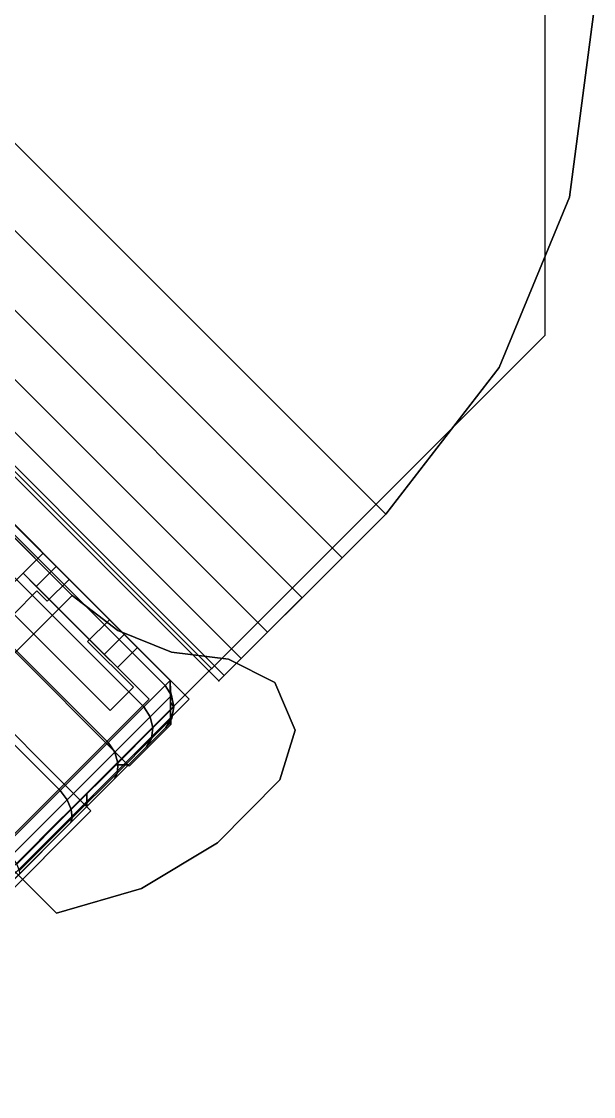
# Model space of a CAD drawing. Extents: x -170 to 1783, y -20 to 1205.
# Drawn here: x 208.387 to 209.6, y 561.515 to 563.796 of the extents above; entities that cross this region are included whole.
import ezdxf

# ---------------------------------------------------------------- set-up
doc = ezdxf.new("R2010")
doc.units = 0
doc.header["$LTSCALE"] = 96
doc.header["$MEASUREMENT"] = 0
for name, color, linetype in [('A-FURN-3-PANEL-RACE', 7, 'Continuous'), ('A-FURN-3-PANEL-TOPCAP', 7, 'Continuous'), ('A-FURN-3-PANEL-TRIM', 7, 'Continuous'), ('A-FURN-P-PNLS', 7, 'Continuous'), ('MAIN_PANEL', 7, 'Continuous'), ('MAIN_PANEL_COMP', 7, 'Continuous'), ('SM', 7, 'Continuous')]:
    doc.layers.add(name, color=color, linetype=linetype)

# ---------------------------------------------------------------- blocks, each defined once
blk = doc.blocks.new('EC-EFP-456')
at = {"layer": 'A-FURN-3-PANEL-RACE', "color": 40, "linetype": 'Continuous'}
for points, invisible_edges in [([(0.08, 2.0125, 3.515), (0.08, 2.0125, 0.3963), (47.92, 2.0125, 0.3963), (47.92, 2.0125, 3.515)], 8), ([(0.08, 1.8575, 3.1951), (0.08, 1.8575, 1.4986), (0.08, 2.0125, 0.3963), (0.08, 2.0125, 3.515)], 10), ([(0.5, 1.5745, 0.3963), (47.5, 1.5745, 0.3963), (0.08, 2.0125, 0.3963), (0.08, 1.5745, 0.3963)], 3), ([(47.5, 1.5745, 0.3963), (47.92, 1.5745, 0.3963), (47.92, 2.0125, 0.3963), (0.08, 2.0125, 0.3963)], 8), ([(0.08, 1.8181, 1.4986), (0.08, 1.5745, 0.3963), (0.08, 2.0125, 0.3963), (0.08, 1.8575, 1.4986)], 5), ([(0.08, 1.5745, 3.245), (0.08, 1.8575, 3.1951), (0.08, 2.0125, 3.515), (0.08, 1.5745, 3.515)], 2), ([(0.14, 1.5745, 3.515), (0.08, 1.5745, 3.515), (0.08, 2.0125, 3.515), (0.14, 1.9525, 3.515)], 4), ([(0.14, 1.9525, 3.515), (0.08, 2.0125, 3.515), (0.6, 2.0125, 3.515), (0.6, 1.9525, 3.515)], 1), ([(47.86, 1.9525, 0.4563), (0.14, 1.9525, 0.4563), (0.14, 1.9525, 3.515), (47.86, 1.9525, 3.515)], 4), ([(0.14, 1.9525, 0.4563), (0.14, 1.8575, 1.4986), (0.14, 1.8575, 3.1951), (0.14, 1.9525, 3.515)], 5), ([(0.5, 1.5745, 0.4563), (0.14, 1.5745, 0.4563), (0.14, 1.9525, 0.4563), (47.5, 1.5745, 0.4563)], 12), ([(47.5, 1.5745, 0.4563), (0.14, 1.9525, 0.4563), (47.86, 1.9525, 0.4563), (47.86, 1.5745, 0.4563)], 1), ([(0.14, 1.5745, 0.4563), (0.14, 1.8181, 1.4986), (0.14, 1.8575, 1.4986), (0.14, 1.9525, 0.4563)], 5), ([(0.14, 1.8575, 3.1951), (0.14, 1.5745, 3.245), (0.14, 1.5745, 3.515), (0.14, 1.9525, 3.515)], 8), ([(0.08, 1.614, 1.7894), (0.08, 1.5745, 1.7894), (0.08, 1.5745, 0.3963), (0.08, 1.8181, 1.4986)], 4), ([(0.14, 1.5745, 1.7894), (0.14, 1.614, 1.7894), (0.14, 1.8181, 1.4986), (0.14, 1.5745, 0.4563)], 4), ([(0.08, 1.5745, 0.3963), (0.08, 1.5745, 1.7894), (0.14, 1.5745, 1.7894), (0.14, 1.5745, 0.4563)], 8), ([(0.5, 1.5745, 0.3963), (0.08, 1.5745, 0.3963), (0.14, 1.5745, 0.4563), (0.5, 1.5745, 0.4563)], 2)]:
    blk.add_3dface(points, dxfattribs=dict(at, invisible_edges=invisible_edges))
for points in [[(0.14, 1.8575, 1.4986), (0.08, 1.8575, 1.4986), (0.08, 1.8575, 3.1951), (0.14, 1.8575, 3.1951)], [(0.08, 1.8181, 1.4986), (0.08, 1.8575, 1.4986), (0.14, 1.8575, 1.4986), (0.14, 1.8181, 1.4986)], [(0.14, 1.8575, 3.1951), (0.08, 1.8575, 3.1951), (0.08, 1.5745, 3.245), (0.14, 1.5745, 3.245)], [(0.08, 1.614, 1.7894), (0.08, 1.8181, 1.4986), (0.14, 1.8181, 1.4986), (0.14, 1.614, 1.7894)], [(0.08, 1.5745, 1.7894), (0.08, 1.614, 1.7894), (0.14, 1.614, 1.7894), (0.14, 1.5745, 1.7894)], [(0.14, 1.5745, 3.245), (0.08, 1.5745, 3.245), (0.08, 1.5745, 3.515), (0.14, 1.5745, 3.515)]]:
    blk.add_3dface(points, dxfattribs=at)
at = {"layer": 'A-FURN-3-PANEL-TOPCAP', "color": 60, "linetype": 'Continuous'}
for points in [[(0.1143, 2.0013, 55.8104), (0.1129, 1.9894, 55.635), (0.1285, 2.0047, 55.635), (0.1344, 2.0151, 55.8048)], [(0.1774, 2.0013, 55.977), (0.1143, 2.0013, 55.8104), (0.1344, 2.0151, 55.8048), (0.1955, 2.0151, 55.9663)], [(0.1344, 2.0151, 55.8048), (0.1285, 2.0047, 55.635), (0.144, 2.02, 55.635), (0.1575, 2.02, 55.8011)], [(0.1955, 2.0151, 55.9663), (0.1344, 2.0151, 55.8048), (0.1575, 2.02, 55.8011), (0.2149, 2.02, 55.9575)], [(0.2828, 2.0013, 56.1222), (0.1774, 2.0013, 55.977), (0.1955, 2.0151, 55.9663), (0.2978, 2.0151, 56.1072)], [(0.2978, 2.0151, 56.1072), (0.1955, 2.0151, 55.9663), (0.2149, 2.02, 55.9575), (0.3121, 2.02, 56.0929)], [(0.4225, 2.0013, 56.2349), (0.2828, 2.0013, 56.1222), (0.2978, 2.0151, 56.1072), (0.4331, 2.0151, 56.2168)], [(0.4331, 2.0151, 56.2168), (0.2978, 2.0151, 56.1072), (0.3121, 2.02, 56.0929), (0.4419, 2.02, 56.1974)], [(0.5856, 2.0013, 56.3065), (0.4225, 2.0013, 56.2349), (0.4331, 2.0151, 56.2168), (0.5913, 2.0151, 56.2864)], [(0.5913, 2.0151, 56.2864), (0.4331, 2.0151, 56.2168), (0.4419, 2.02, 56.1974), (0.5949, 2.02, 56.2633)], [(0.1006, 1.9805, 55.8155), (0.0965, 1.9727, 55.635), (0.1129, 1.9894, 55.635), (0.1143, 2.0013, 55.8104)], [(0.1644, 1.9805, 55.9859), (0.1006, 1.9805, 55.8155), (0.1143, 2.0013, 55.8104), (0.1774, 2.0013, 55.977)], [(0.2713, 1.9805, 56.1337), (0.1644, 1.9805, 55.9859), (0.1774, 2.0013, 55.977), (0.2828, 2.0013, 56.1222)], [(0.4136, 1.9805, 56.248), (0.2713, 1.9805, 56.1337), (0.2828, 2.0013, 56.1222), (0.4225, 2.0013, 56.2349)], [(0.5806, 1.9805, 56.3203), (0.4136, 1.9805, 56.248), (0.4225, 2.0013, 56.2349), (0.5856, 2.0013, 56.3065)], [(0.0957, 1.956, 55.8177), (0.08, 1.956, 55.635), (0.0965, 1.9727, 55.635), (0.1006, 1.9805, 55.8155)], [(0.1595, 1.956, 55.9895), (0.0957, 1.956, 55.8177), (0.1006, 1.9805, 55.8155), (0.1644, 1.9805, 55.9859)], [(0.2668, 1.956, 56.1382), (0.1595, 1.956, 55.9895), (0.1644, 1.9805, 55.9859), (0.2713, 1.9805, 56.1337)], [(0.4099, 1.956, 56.2528), (0.2668, 1.956, 56.1382), (0.2713, 1.9805, 56.1337), (0.4136, 1.9805, 56.248)], [(0.5783, 1.956, 56.3252), (0.4099, 1.956, 56.2528), (0.4136, 1.9805, 56.248), (0.5806, 1.9805, 56.3203)], [(0.0957, 0.044, 55.8177), (0.08, 0.044, 55.635), (0.08, 1.956, 55.635), (0.0957, 1.956, 55.8177)], [(0.1595, 0.044, 55.9895), (0.0957, 0.044, 55.8177), (0.0957, 1.956, 55.8177), (0.1595, 1.956, 55.9895)], [(0.2668, 0.044, 56.1382), (0.1595, 0.044, 55.9895), (0.1595, 1.956, 55.9895), (0.2668, 1.956, 56.1382)], [(0.4099, 0.044, 56.2528), (0.2668, 0.044, 56.1382), (0.2668, 1.956, 56.1382), (0.4099, 1.956, 56.2528)], [(0.5783, 0.044, 56.3252), (0.4099, 0.044, 56.2528), (0.4099, 1.956, 56.2528), (0.5783, 1.956, 56.3252)]]:
    blk.add_3dface(points, dxfattribs=at)
for points, invisible_edges in [([(0.1285, -0.0047, 55.635), (0.144, -0.02, 55.635), (0.144, 2.02, 55.635), (0.1285, 2.0047, 55.635)], 10), ([(0.144, 2.02, 55.635), (0.269, 2.02, 55.635), (0.2783, 2.02, 55.7687), (0.1575, 2.02, 55.8011)], 4), ([(0.144, -0.02, 55.635), (0.269, -0.02, 55.635), (0.269, 2.02, 55.635), (0.144, 2.02, 55.635)], 10), ([(0.1575, 2.02, 55.8011), (0.2783, 2.02, 55.7687), (0.3232, 2.02, 55.8949), (0.2149, 2.02, 55.9575)], 5), ([(0.2149, 2.02, 55.9575), (0.3232, 2.02, 55.8949), (0.4005, 2.02, 56.0044), (0.3121, 2.02, 56.0929)], 5), ([(0.269, 2.02, 55.635), (0.289, 2, 55.635), (0.2976, 2, 55.7635), (0.2783, 2.02, 55.7687)], 4), ([(0.289, 2, 55.635), (0.269, 2.02, 55.635), (0.269, -0.02, 55.635), (0.289, 0, 55.635)], 10), ([(0.2783, 2.02, 55.7687), (0.2976, 2, 55.7635), (0.3405, 2, 55.8849), (0.3232, 2.02, 55.8949)], 5), ([(0.3121, 2.02, 56.0929), (0.4005, 2.02, 56.0044), (0.5044, 2.02, 56.0891), (0.4419, 2.02, 56.1974)], 5), ([(0.3232, 2.02, 55.8949), (0.3405, 2, 55.8849), (0.4146, 2, 55.9903), (0.4005, 2.02, 56.0044)], 5), ([(0.3741, 2, 55.635), (0.394, 2.02, 55.635), (0.399, 2.02, 55.7363), (0.3798, 2, 55.7415)], 4), ([(0.394, 2.02, 55.635), (0.3741, 2, 55.635), (0.3741, 0, 55.635), (0.394, -0.02, 55.635)], 10), ([(0.3798, 2, 55.7415), (0.399, 2.02, 55.7363), (0.4315, 2.02, 55.8323), (0.4142, 2, 55.8424)], 5), ([(0.6807, 2.02, 55.671), (0.399, 2.02, 55.7363), (0.394, 2.02, 55.635), (0.676, 2.02, 55.635)], 1), ([(0.676, 2.02, 55.635), (0.394, 2.02, 55.635), (0.394, -0.02, 55.635), (0.676, -0.02, 55.635)], 10), ([(0.6946, 2.02, 55.7045), (0.4315, 2.02, 55.8323), (0.399, 2.02, 55.7363), (0.6807, 2.02, 55.671)], 5), ([(0.4005, 2.02, 56.0044), (0.4146, 2, 55.9903), (0.5144, 2, 56.0717), (0.5044, 2.02, 56.0891)], 5), ([(0.4142, 2, 55.8424), (0.4315, 2.02, 55.8323), (0.4889, 2.02, 55.9159), (0.4748, 2, 55.9301)], 5), ([(0.4315, 2.02, 55.8323), (0.6946, 2.02, 55.7045), (0.7167, 2.02, 55.7333), (0.4889, 2.02, 55.9159)], 5), ([(0.4419, 2.02, 56.1974), (0.5044, 2.02, 56.0891), (0.6273, 2.02, 56.1426), (0.5949, 2.02, 56.2633)], 5), ([(0.4748, 2, 55.9301), (0.4889, 2.02, 55.9159), (0.5669, 2.02, 55.9807), (0.5569, 2, 55.9981)], 5), ([(0.7455, 2.02, 55.7554), (0.5669, 2.02, 55.9807), (0.4889, 2.02, 55.9159), (0.7167, 2.02, 55.7333)], 5), ([(0.5044, 2.02, 56.0891), (0.5144, 2, 56.0717), (0.6324, 2, 56.1232), (0.6273, 2.02, 56.1426)], 5), ([(0.5569, 2, 55.9981), (0.5669, 2.02, 55.9807), (0.6596, 2.02, 56.0218), (0.6544, 2, 56.0411)], 5), ([(0.5669, 2.02, 55.9807), (0.7455, 2.02, 55.7554), (0.779, 2.02, 55.7693), (0.6596, 2.02, 56.0218)], 5), ([(0.0965, 0.0273, 55.635), (0.1129, 0.0106, 55.635), (0.1129, 1.9894, 55.635), (0.0965, 1.9727, 55.635)], 10), ([(0.1285, 2.0047, 55.635), (0.1129, 1.9894, 55.635), (0.1129, 0.0106, 55.635), (0.1285, -0.0047, 55.635)], 10), ([(0.289, 2, 55.635), (0.3741, 2, 55.635), (0.3798, 2, 55.7415), (0.2976, 2, 55.7635)], 4), ([(0.289, 0, 55.635), (0.3741, 0, 55.635), (0.3741, 2, 55.635), (0.289, 2, 55.635)], 10), ([(0.2976, 2, 55.7635), (0.3798, 2, 55.7415), (0.4142, 2, 55.8424), (0.3405, 2, 55.8849)], 5), ([(0.3405, 2, 55.8849), (0.4142, 2, 55.8424), (0.4748, 2, 55.9301), (0.4146, 2, 55.9903)], 5), ([(0.4146, 2, 55.9903), (0.4748, 2, 55.9301), (0.5569, 2, 55.9981), (0.5144, 2, 56.0717)], 5), ([(0.5144, 2, 56.0717), (0.5569, 2, 55.9981), (0.6544, 2, 56.0411), (0.6324, 2, 56.1232)], 5), ([(0.0965, 1.9727, 55.635), (0.08, 1.956, 55.635), (0.08, 0.044, 55.635), (0.0965, 0.0273, 55.635)], 8)]:
    blk.add_3dface(points, dxfattribs=dict(at, invisible_edges=invisible_edges))
at = {"layer": 'A-FURN-3-PANEL-TRIM', "color": 60, "linetype": 'Continuous'}
for points, invisible_edges in [([(-0.0735, 2.1159, 3.8013), (0.6, 2.1348, 3.8013), (0.065, 2.269, 3.8013), (-0.0322, 2.2178, 3.8013)], 3), ([(-0.0735, 2.1159, 4.013), (-0.0322, 2.2178, 4.013), (0.065, 2.269, 4.013), (0.6, 2.1348, 4.013)], 12), ([(0.065, 2.269, 3.8013), (0.6, 2.1348, 3.8013), (0.4351, 2.2249, 3.8013), (0.2529, 2.2706, 3.8013)], 1), ([(0.065, 2.269, 4.013), (0.2529, 2.2706, 4.013), (0.4351, 2.2249, 4.013), (0.6, 2.1348, 4.013)], 8), ([(0.0361, 1.9153, 3.8013), (0.6, 2.1348, 3.8013), (-0.0735, 2.1159, 3.8013), (-0.0395, 2.0114, 3.8013)], 3), ([(0.0361, 1.9153, 4.013), (-0.0395, 2.0114, 4.013), (-0.0735, 2.1159, 4.013), (0.6, 2.1348, 4.013)], 12), ([(0.1, 1.6815, 3.8013), (0.6, 2.1348, 3.8013), (0.0361, 1.9153, 3.8013), (0.0837, 1.8027, 3.8013)], 3), ([(0.1, 1.6815, 4.013), (0.0837, 1.8027, 4.013), (0.0361, 1.9153, 4.013), (0.6, 2.1348, 4.013)], 12), ([(0.1, 1.6815, 3.8013), (0.6, 1.6815, 3.8013), (0.6, 2.1348, 3.8013)], 12), ([(0.6, 2.1348, 4.013), (0.6, 1.6815, 4.013), (0.1, 1.6815, 4.013)], 12), ([(0.395, 2.0328, 55.635), (0.6776, 2.0328, 55.635), (0.6776, -0.0328, 55.635), (0.395, -0.0328, 55.635)], 8), ([(0.0802, 1.7737, 55.635), (0.08, 1.956, 55.635), (0.1457, 2.0228, 55.635), (0.1457, 1.7737, 55.635)], 4), ([(0.2155, 1.9109, 55.635), (0.1457, 1.9109, 55.635), (0.1457, 2.0228, 55.635), (0.2701, 2.0228, 55.635)], 10), ([(0.6, -0.1348, 3.5747), (0.6, 1.6815, 3.5747), (0.1, 1.6815, 3.5747), (0.1, 0.3185, 3.5747)], 10), ([(0.6, -0.1348, 4.2397), (0.1, 0.3185, 4.2397), (0.1, 1.6815, 4.2397), (0.6, 1.6815, 4.2397)], 5), ([(0.1457, 0.3473, 55.635), (0.0802, 0.3473, 55.635), (0.0802, 1.6527, 55.635), (0.1457, 1.6527, 55.635)], 8), ([(0.1457, 1.6218, 55.635), (0.2155, 1.6218, 55.635), (0.2155, 0.3782, 55.635), (0.1457, 0.3782, 55.635)], 10)]:
    blk.add_3dface(points, dxfattribs=dict(at, invisible_edges=invisible_edges))
for points in [[(-0.0322, 2.2178, 3.8013), (0.065, 2.269, 3.8013), (0.065, 2.269, 4.013), (-0.0322, 2.2178, 4.013)], [(0.065, 2.269, 3.8013), (0.2529, 2.2706, 3.8013), (0.2529, 2.2706, 4.013), (0.065, 2.269, 4.013)], [(0.2529, 2.2706, 3.8013), (0.4351, 2.2249, 3.8013), (0.4351, 2.2249, 4.013), (0.2529, 2.2706, 4.013)], [(-0.0735, 2.1159, 3.8013), (-0.0322, 2.2178, 3.8013), (-0.0322, 2.2178, 4.013), (-0.0735, 2.1159, 4.013)], [(0.4351, 2.2249, 3.8013), (0.6, 2.1348, 3.8013), (0.6, 2.1348, 4.013), (0.4351, 2.2249, 4.013)], [(0.6, 2.1348, 3.8013), (0.6, 1.6815, 3.8013), (0.6, 1.6815, 4.013), (0.6, 2.1348, 4.013)], [(-0.0395, 2.0114, 3.8013), (-0.0735, 2.1159, 3.8013), (-0.0735, 2.1159, 4.013), (-0.0395, 2.0114, 4.013)], [(0.395, 2.0328, 4.2397), (0.6776, 2.0328, 4.2397), (0.6776, 2.0328, 55.635), (0.395, 2.0328, 55.635)], [(0.395, 1.6426, 55.635), (0.395, 1.6426, 4.2397), (0.395, 2.0328, 4.2397), (0.395, 2.0328, 55.635)], [(0.0361, 1.9153, 3.8013), (-0.0395, 2.0114, 3.8013), (-0.0395, 2.0114, 4.013), (0.0361, 1.9153, 4.013)], [(0.1457, 2.0228, 4.2397), (0.1457, 2.0228, 55.635), (0.08, 1.956, 55.635), (0.0802, 1.956, 4.2397)], [(0.1457, 2.0228, 4.2397), (0.2701, 2.0228, 4.2397), (0.2701, 2.0228, 55.635), (0.1457, 2.0228, 55.635)], [(0.2701, 2.0228, 55.635), (0.2701, 2.0228, 4.2397), (0.2701, 1.6426, 4.2397), (0.2701, 1.6426, 55.635)], [(0.0802, 1.7737, 55.635), (0.0802, 1.7737, 4.2397), (0.0802, 1.956, 4.2397), (0.08, 1.956, 55.635)], [(0.0837, 1.8027, 3.8013), (0.0361, 1.9153, 3.8013), (0.0361, 1.9153, 4.013), (0.0837, 1.8027, 4.013)], [(0.2155, 1.9109, 4.2397), (0.1457, 1.9109, 4.2397), (0.1457, 1.9109, 55.635), (0.2155, 1.9109, 55.635)], [(0.1457, 1.9109, 55.635), (0.1457, 1.9109, 4.2397), (0.1457, 1.7737, 4.2397), (0.1457, 1.7737, 55.635)], [(0.2155, 1.6218, 55.635), (0.2155, 1.6218, 4.2397), (0.2155, 1.9109, 4.2397), (0.2155, 1.9109, 55.635)], [(0.1, 1.6815, 3.8013), (0.0837, 1.8027, 3.8013), (0.0837, 1.8027, 4.013), (0.1, 1.6815, 4.013)], [(0.1457, 1.7737, 4.2397), (0.0802, 1.7737, 4.2397), (0.0802, 1.7737, 55.635), (0.1457, 1.7737, 55.635)], [(0.1, 0.3185, 4.2397), (0.1, 0.3185, 3.5747), (0.1, 1.6815, 3.5747), (0.1, 1.6815, 4.2397)], [(0.1, 1.6815, 4.2397), (0.1, 1.6815, 4.013), (0.6, 1.6815, 4.013), (0.6, 1.6815, 4.2397)], [(0.6, 1.6815, 3.8013), (0.1, 1.6815, 3.8013), (0.1, 1.6815, 3.5747), (0.6, 1.6815, 3.5747)], [(0.0802, 1.6527, 4.2397), (0.1457, 1.6527, 4.2397), (0.1457, 1.6527, 55.635), (0.0802, 1.6527, 55.635)], [(0.0802, 0.3473, 55.635), (0.0802, 0.3473, 4.2397), (0.0802, 1.6527, 4.2397), (0.0802, 1.6527, 55.635)], [(0.1457, 1.6527, 55.635), (0.1457, 1.6527, 4.2397), (0.1457, 1.6218, 4.2397), (0.1457, 1.6218, 55.635)], [(0.1457, 1.6218, 4.2397), (0.2155, 1.6218, 4.2397), (0.2155, 1.6218, 55.635), (0.1457, 1.6218, 55.635)]]:
    blk.add_3dface(points, dxfattribs=at)
at = {"layer": 'A-FURN-P-PNLS', "color": 60, "linetype": 'Continuous'}
for p, q in [((0, 0), (0, 2)), ((0, 2), (48, 2))]:
    blk.add_line(p, q, dxfattribs=at)
at = {"layer": 'MAIN_PANEL', "color": 7, "linetype": 'Continuous'}
for p in [(0, 2), (0, 2, 55.663), (0, 2)]:
    blk.add_point(p, dxfattribs=at)
blk = doc.blocks.new('EC-FPFC-56')
at = {"layer": 'MAIN_PANEL_COMP', "color": 7, "linetype": 'Continuous'}
for p in [(2.0002, -2), (2.0297, -2.0077)]:
    blk.add_point(p, dxfattribs=at)
at = {"layer": 'SM', "color": 60, "linetype": 'Continuous'}
for p, q in [((2.0002, -1), (1.0002, 0)), ((2.0002, -2), (2.0002, -1))]:
    blk.add_line(p, q, dxfattribs=at)
for points, invisible_edges in [([(0.5297, -1.5077, 56), (1.9799, -1.118, 56), (0.5297, -0.0077, 56)], 3), ([(1.8295, -0.7567, 56), (0.5297, -0.0077, 56), (1.9799, -1.118, 56)], 3), ([(0.5297, -0.0077, 56), (1.8295, -0.7567, 56), (0.9194, -0.0575, 56)], 3), ([(1.5913, -0.4461, 56), (0.9194, -0.0575, 56), (1.8295, -0.7567, 56)], 3), ([(1.9799, -1.118, 56), (0.5297, -1.5077, 56), (2.0297, -1.5077, 56)], 1), ([(2.0297, -2.0077, 55.5), (2.0297, -1.5077, 55.5), (2.0297, -1.992, 55.6299)], 2), ([(2.0297, -1.5077, 56), (2.0297, -1.992, 55.6299), (2.0297, -1.5077, 55.5)], 3), ([(2.0297, -1.992, 55.6299), (2.0297, -1.5077, 56), (2.0297, -1.9413, 55.75)], 3), ([(2.0297, -1.6385, 55.9834), (2.0297, -1.9413, 55.75), (2.0297, -1.5077, 56)], 3), ([(2.0297, -1.9413, 55.75), (2.0297, -1.6385, 55.9834), (2.0297, -1.8621, 55.8535)], 3), ([(2.0297, -1.7586, 55.9326), (2.0297, -1.8621, 55.8535), (2.0297, -1.6385, 55.9834)], 2)]:
    blk.add_3dface(points, dxfattribs=dict(at, invisible_edges=invisible_edges))
for points in [[(1.8295, -0.7567), (1.5913, -0.4461), (1.5913, -0.4461, 3), (1.8295, -0.7567, 3)], [(1.8295, -0.7567, 3), (1.5913, -0.4461, 3), (1.5913, -0.4461, 55.5), (1.8295, -0.7567, 55.5)], [(1.8295, -0.7567, 55.5), (1.5913, -0.4461, 55.5), (1.5913, -0.4461, 56), (1.8295, -0.7567, 56)], [(1.9799, -1.118), (1.8295, -0.7567), (1.8295, -0.7567, 3), (1.9799, -1.118, 3)], [(1.9799, -1.118, 3), (1.8295, -0.7567, 3), (1.8295, -0.7567, 55.5), (1.9799, -1.118, 55.5)], [(1.9799, -1.118, 55.5), (1.8295, -0.7567, 55.5), (1.8295, -0.7567, 56), (1.9799, -1.118, 56)], [(2.0297, -1.5077), (1.9799, -1.118), (1.9799, -1.118, 3), (2.0297, -1.5077, 3)], [(2.0297, -1.5077, 3), (1.9799, -1.118, 3), (1.9799, -1.118, 55.5), (2.0297, -1.5077, 55.5)], [(2.0297, -1.5077, 55.5), (1.9799, -1.118, 55.5), (1.9799, -1.118, 56), (2.0297, -1.5077, 56)], [(2.0297, -1.6385, 55.9834), (2.0297, -1.5077, 56), (0.5297, -1.5077, 56), (0.3989, -1.6385, 55.9834)], [(2.0297, -2.0077, 3), (2.0297, -1.5077, 3), (2.0297, -1.5077, 55.5), (2.0297, -2.0077, 55.5)], [(2.0297, -2.0077), (2.0297, -1.5077), (2.0297, -1.5077, 3), (2.0297, -2.0077, 3)], [(2.0297, -1.7586, 55.9326), (2.0297, -1.6385, 55.9834), (0.3989, -1.6385, 55.9834), (0.2788, -1.7577, 55.9326)], [(0.2788, -1.7577, 55.9326), (0.1762, -1.8621, 55.8535), (2.0297, -1.8621, 55.8535), (2.0297, -1.7586, 55.9326)], [(0.1762, -1.8621, 55.8535), (0.0962, -1.9413, 55.75), (2.0297, -1.9413, 55.75), (2.0297, -1.8621, 55.8535)], [(0.0962, -1.9413, 55.75), (0.0454, -1.9911, 55.6299), (2.0297, -1.992, 55.6299), (2.0297, -1.9413, 55.75)], [(0.0454, -1.9911, 55.6299), (0.0297, -2.0077, 55.5), (2.0297, -2.0077, 55.5), (2.0297, -1.992, 55.6299)], [(2.0297, -2.0077, 55.5), (0.0297, -2.0077, 55.5), (0.0297, -2.0077, 3), (2.0297, -2.0077, 3)], [(2.0297, -2.0077, 3), (0.0297, -2.0077, 3), (0.0297, -2.0077), (2.0297, -2.0077)]]:
    blk.add_3dface(points, dxfattribs=at)

msp = doc.modelspace()

# ---------------------------------------------------------------- block references
at = {"layer": 'MAIN_PANEL', "color": 47, "linetype": 'Continuous', "rotation": 225}
msp.add_blockref('EC-EFP-456', (207.37591, 563.83793), dxfattribs=at)
at = {"layer": 'MAIN_PANEL_COMP', "color": 47, "linetype": 'Continuous', "rotation": 315}
msp.add_blockref('EC-FPFC-56', (208.79001, 565.25226), dxfattribs=at)

doc.saveas('drawing.dxf')
